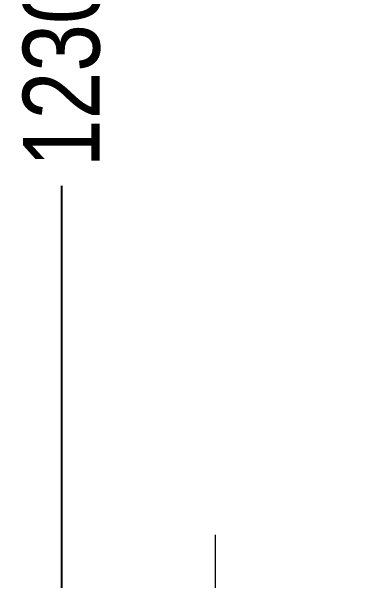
# Model space of a CAD drawing. Header units: millimetres. Extents: x -6006 to 5875, y -6399 to 6717.
# Drawn here: x -6006 to -4591, y -1473 to 752 of the extents above; entities that cross this region are included whole.
import ezdxf

# ---------------------------------------------------------------- set-up
doc = ezdxf.new("R2010")
doc.units = ezdxf.units.MM
doc.layers.add('DIKOM_РАЗМЕР_ЗОНА', color=7, linetype='Continuous')
doc.styles.add('style1', font='arial.ttf', dxfattribs={"width": 0.8})
doc.dimstyles.new('1-50', dxfattribs={"dimtxt": 300, "dimasz": 200, "dimexe": 100, "dimexo": 0, "dimgap": 100, "dimtad": 0, "dimdec": 0, "dimtxsty": 'style1', "dimcen": 0, "dimclrd": 7, "dimclre": 7, "dimadec": 1, "dimazin": 2, "dimtfac": 1, "dimtdec": 0, "dimtmove": 1, "dimatfit": 3, "dimfxl": 0, "dimlwd": 25, "dimlwe": 18, "dimarcsym": 0})

# ---------------------------------------------------------------- blocks, each defined once
blk = doc.blocks.new('*D14')
at = {"layer": 'Defpoints', "color": 0, "transparency": 16777216}
for p in [(3463.3, 6716.6), (-5809.5, -5571.9), (-1350.4, -5571.9)]:
    blk.add_point(p, dxfattribs=at)
at = {"layer": 'DIKOM_РАЗМЕР_ЗОНА', "color": 7, "lineweight": 18, "transparency": 16777216}
for p, q in [((3463.3, 6716.6), (-5909.5, 6716.6)), ((-1350.4, -5571.9), (-5909.5, -5571.9))]:
    blk.add_line(p, q, dxfattribs=at)
at = {"layer": 'DIKOM_РАЗМЕР_ЗОНА', "color": 7, "lineweight": 25, "transparency": 16777216}
for p, q in [((-5809.5, 6516.6), (-5809.5, 1149.1)), ((-5809.5, -5371.9), (-5809.5, 69.4))]:
    blk.add_line(p, q, dxfattribs=at)
at = {"layer": 'DIKOM_РАЗМЕР_ЗОНА', "color": 7, "transparency": 16777216}
for points in [[(-5842.8, 6516.6), (-5776.2, 6516.6), (-5809.5, 6716.6)], [(-5842.8, -5371.9), (-5776.2, -5371.9), (-5809.5, -5571.9)]]:
    blk.add_solid(points, dxfattribs=at)
at = {"layer": 'DIKOM_РАЗМЕР_ЗОНА', "color": 0, "transparency": 16777216, "insert": (-5809.5, 609.2), "char_height": 300, "attachment_point": 5, "rotation": 90, "style": 'style1'}
blk.add_mtext('12300', dxfattribs=at)
blk = doc.blocks.new('*D13')
at = {"layer": 'Defpoints', "color": 0, "transparency": 16777216}
for p in [(5874.9, 4901.6), (-5210.1, -1293.8), (5874.9, -6202.3)]:
    blk.add_point(p, dxfattribs=at)
at = {"layer": 'DIKOM_РАЗМЕР_ЗОНА', "color": 7, "lineweight": 18, "transparency": 16777216}
for p, q in [((5874.9, 4901.6), (5874.9, -6302.3)), ((-5210.1, -1293.8), (-5210.1, -6302.3))]:
    blk.add_line(p, q, dxfattribs=at)
at = {"layer": 'DIKOM_РАЗМЕР_ЗОНА', "color": 7, "lineweight": 25, "transparency": 16777216}
for p, q in [((-5010.1, -6202.3), (160.5, -6202.3)), ((5674.9, -6202.3), (1240.2, -6202.3))]:
    blk.add_line(p, q, dxfattribs=at)
at = {"layer": 'DIKOM_РАЗМЕР_ЗОНА', "color": 7, "transparency": 16777216}
for points in [[(-5010.1, -6169), (-5010.1, -6235.6), (-5210.1, -6202.3)], [(5674.9, -6169), (5674.9, -6235.6), (5874.9, -6202.3)]]:
    blk.add_solid(points, dxfattribs=at)
at = {"layer": 'DIKOM_РАЗМЕР_ЗОНА', "color": 0, "transparency": 16777216, "insert": (700.4, -6202.3), "char_height": 300, "attachment_point": 5, "style": 'style1'}
blk.add_mtext('11100', dxfattribs=at)

msp = doc.modelspace()

# ---------------------------------------------------------------- dimensions: what is measured, and where the dimension line sits
at = {"layer": 'DIKOM_РАЗМЕР_ЗОНА'}
dim = msp.add_linear_dim(base=(-5809.5, -5571.9), p1=(3463.3, 6716.6), p2=(-1350.4, -5571.9), angle=90, text='12300', dimstyle='1-50', override={"dimscale": 1, "dimtix": 0, "dimtofl": 1, "dimtmove": 1, "dimatfit": 3}, dxfattribs=at)
dim.commit()
dim.dimension.update_dxf_attribs({"geometry": '*D14', "text_midpoint": (-5809.5, 609.2), "dimtype": 160})
dim = msp.add_linear_dim(base=(5874.9, -6202.3), p1=(-5210.1, -1293.8), p2=(5874.9, 4901.6), text='11100', dimstyle='1-50', override={"dimscale": 1, "dimtix": 0, "dimtofl": 1, "dimtmove": 1, "dimatfit": 3}, dxfattribs=at)
dim.commit()
dim.dimension.update_dxf_attribs({"geometry": '*D13', "text_midpoint": (700.4, -6202.3), "dimtype": 160})

doc.saveas('drawing.dxf')
